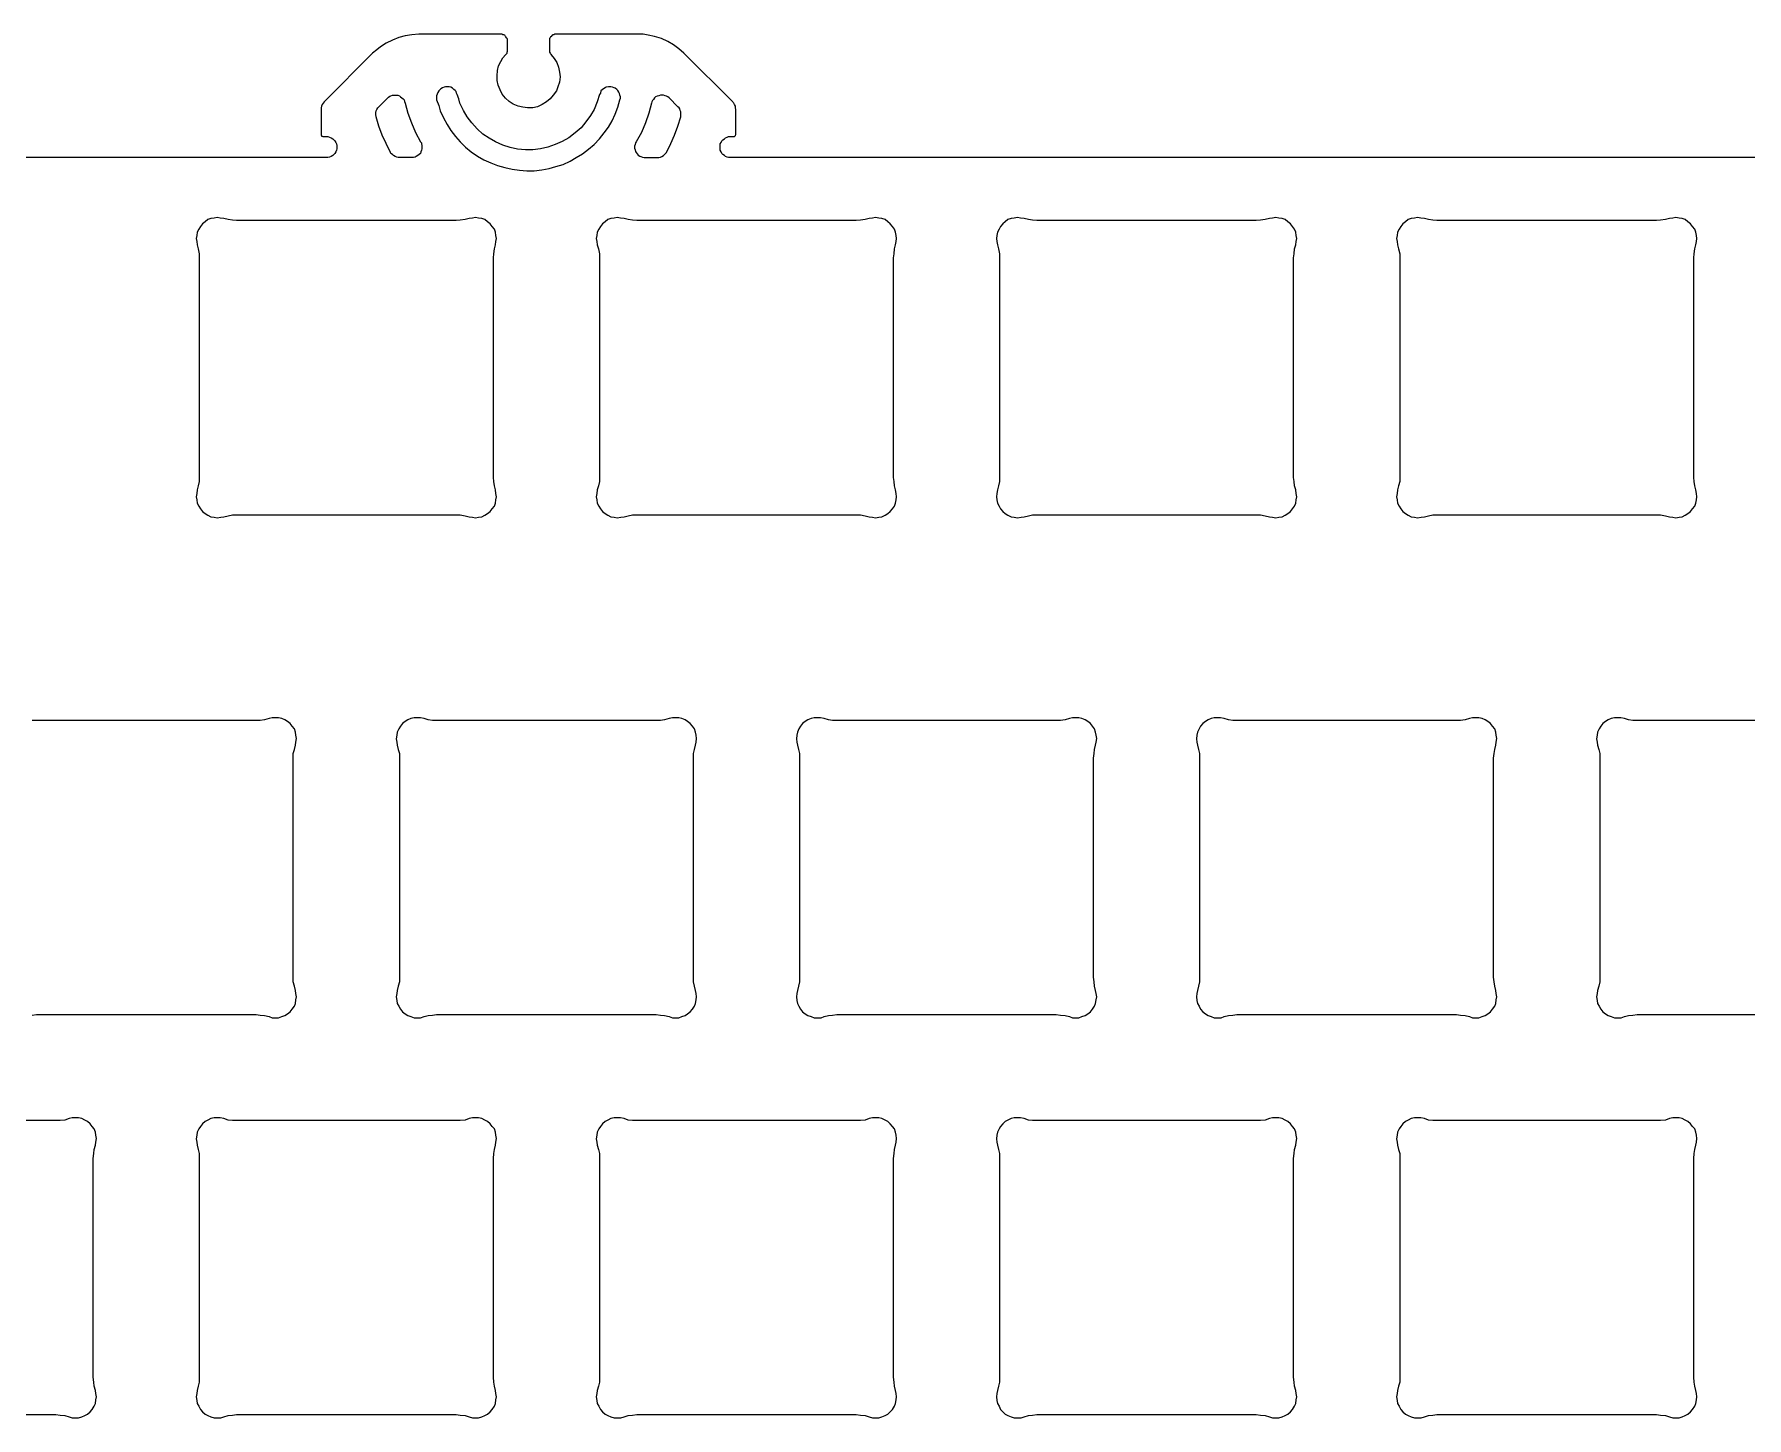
# Model space of a CAD drawing. Extents: x -525 to -176, y -2993 to -2861.
# Drawn here: x -424.7 to -343.2, y -2927.2 to -2861.3 of the extents above; entities that cross this region are included whole.
import ezdxf

# ---------------------------------------------------------------- set-up
doc = ezdxf.new("R2010")
doc.units = 0
doc.layers.get('0').update_dxf_attribs({"linetype": 'CONTINUOUS'})

msp = doc.modelspace()

# ---------------------------------------------------------------- linework, layer by layer
for points in [[(-309.070984, -2867.151855), (-391.545959, -2867.151855), (-391.545959, -2867.151855), (-391.646057, -2867.151855), (-391.721252, -2867.126953), (-391.721252, -2867.126953), (-391.795959, -2867.102051), (-391.846252, -2867.051758), (-391.846252, -2867.051758), (-391.920959, -2867.001953), (-391.971252, -2866.952148), (-391.971252, -2866.952148), (-391.996155, -2866.876953), (-392.045959, -2866.801758), (-392.045959, -2866.801758), (-392.045959, -2866.727051), (-392.045959, -2866.651855), (-392.045959, -2866.651855), (-392.045959, -2866.577148), (-392.045959, -2866.501953), (-392.045959, -2866.501953), (-391.996155, -2866.426758), (-391.971252, -2866.352051), (-391.971252, -2866.352051), (-391.920959, -2866.301758), (-391.846252, -2866.251953), (-391.846252, -2866.251953), (-391.795959, -2866.202148), (-391.721252, -2866.176758), (-391.721252, -2866.176758), (-391.646057, -2866.151855), (-391.545959, -2866.151855), (-391.396057, -2866.151855), (-391.396057, -2866.151855), (-391.396057, -2866.151855), (-391.371155, -2866.151855), (-391.371155, -2866.151855), (-391.371155, -2866.126953), (-391.346252, -2866.126953), (-391.346252, -2866.126953), (-391.346252, -2866.126953), (-391.320862, -2866.102051), (-391.320862, -2866.102051), (-391.320862, -2866.102051), (-391.320862, -2866.077148), (-391.320862, -2866.077148), (-391.320862, -2866.077148), (-391.295959, -2866.051758), (-391.295959, -2864.852051), (-391.295959, -2864.852051), (-391.320862, -2864.776855), (-391.320862, -2864.702148), (-391.320862, -2864.702148), (-391.371155, -2864.626953), (-391.396057, -2864.551758), (-391.396057, -2864.551758), (-391.420959, -2864.526855), (-391.445862, -2864.501953), (-393.771057, -2862.176758), (-393.771057, -2862.176758), (-394.021057, -2861.977051), (-394.271057, -2861.776855), (-394.545959, -2861.626953), (-394.545959, -2861.626953), (-394.846252, -2861.477051), (-395.170959, -2861.376953), (-395.471252, -2861.327148), (-395.471252, -2861.327148), (-395.721252, -2861.276855), (-395.971252, -2861.276855), (-399.871155, -2861.276855), (-399.871155, -2861.276855), (-399.920959, -2861.276855), (-399.971252, -2861.301758), (-399.971252, -2861.301758), (-400.021057, -2861.301758), (-400.045959, -2861.327148), (-400.045959, -2861.327148), (-400.096252, -2861.376953), (-400.121155, -2861.401855), (-400.121155, -2861.401855), (-400.146057, -2861.452148), (-400.170959, -2861.477051), (-400.170959, -2861.477051), (-400.170959, -2861.526855), (-400.170959, -2861.577148), (-400.170959, -2862.026855), (-400.170959, -2862.026855), (-400.170959, -2862.077148), (-400.170959, -2862.126953), (-400.170959, -2862.126953), (-400.146057, -2862.176758), (-400.121155, -2862.202148), (-400.121155, -2862.202148), (-400.096252, -2862.227051), (-400.096252, -2862.251953), (-400.096252, -2862.251953), (-399.945862, -2862.426758), (-399.820862, -2862.626953), (-399.820862, -2862.626953), (-399.746155, -2862.852051), (-399.695862, -2863.077148), (-399.695862, -2863.077148), (-399.670959, -2863.301758), (-399.695862, -2863.551758), (-399.695862, -2863.551758), (-399.771057, -2863.776855), (-399.846252, -2863.977051), (-399.846252, -2863.977051), (-399.996155, -2864.176758), (-400.146057, -2864.352051), (-400.146057, -2864.352051), (-400.320862, -2864.501953), (-400.521057, -2864.626953), (-400.521057, -2864.626953), (-400.746155, -2864.727051), (-400.971252, -2864.776855), (-400.971252, -2864.776855), (-401.221252, -2864.776855), (-401.445862, -2864.751953), (-401.445862, -2864.751953), (-401.670959, -2864.702148), (-401.896057, -2864.602051), (-401.896057, -2864.602051), (-402.096252, -2864.477051), (-402.271057, -2864.327148), (-402.271057, -2864.327148), (-402.420959, -2864.126953), (-402.521057, -2863.926758), (-402.521057, -2863.926758), (-402.621155, -2863.702148), (-402.670959, -2863.477051), (-402.670959, -2863.477051), (-402.670959, -2863.251953), (-402.646057, -2863.001953), (-402.646057, -2863.001953), (-402.596252, -2862.776855), (-402.496155, -2862.577148), (-402.496155, -2862.577148), (-402.396057, -2862.401855), (-402.271057, -2862.251953), (-402.271057, -2862.251953), (-402.221252, -2862.202148), (-402.195862, -2862.176758), (-402.195862, -2862.176758), (-402.195862, -2862.126953), (-402.170959, -2862.077148), (-402.170959, -2862.077148), (-402.170959, -2862.051758), (-402.170959, -2862.026855), (-402.170959, -2861.577148), (-402.170959, -2861.577148), (-402.170959, -2861.526855), (-402.195862, -2861.477051), (-402.195862, -2861.477051), (-402.221252, -2861.452148), (-402.246155, -2861.401855), (-402.246155, -2861.401855), (-402.271057, -2861.376953), (-402.295959, -2861.327148), (-402.295959, -2861.327148), (-402.346252, -2861.301758), (-402.396057, -2861.301758), (-402.396057, -2861.301758), (-402.420959, -2861.276855), (-402.471252, -2861.276855), (-406.396057, -2861.276855), (-406.396057, -2861.276855), (-406.721252, -2861.301758), (-407.045959, -2861.352051), (-407.346252, -2861.426758), (-407.346252, -2861.426758), (-407.646057, -2861.551758), (-407.945862, -2861.702148), (-408.221252, -2861.876953), (-408.221252, -2861.876953), (-408.396057, -2862.026855), (-408.596252, -2862.176758), (-410.896057, -2864.501953), (-410.896057, -2864.501953), (-410.945862, -2864.551758), (-410.996155, -2864.626953), (-410.996155, -2864.626953), (-411.021057, -2864.702148), (-411.045959, -2864.776855), (-411.045959, -2864.776855), (-411.045959, -2864.827148), (-411.045959, -2864.852051), (-411.045959, -2866.051758), (-411.045959, -2866.051758), (-411.045959, -2866.077148), (-411.045959, -2866.077148), (-411.045959, -2866.077148), (-411.045959, -2866.102051), (-411.021057, -2866.102051), (-411.021057, -2866.102051), (-411.021057, -2866.126953), (-410.996155, -2866.126953), (-410.996155, -2866.126953), (-410.996155, -2866.126953), (-410.971252, -2866.151855), (-410.971252, -2866.151855), (-410.971252, -2866.151855), (-410.945862, -2866.151855), (-410.795959, -2866.151855), (-410.795959, -2866.151855), (-410.721252, -2866.151855), (-410.646057, -2866.176758), (-410.646057, -2866.176758), (-410.570862, -2866.202148), (-410.496155, -2866.251953), (-410.496155, -2866.251953), (-410.445862, -2866.301758), (-410.396057, -2866.352051), (-410.396057, -2866.352051), (-410.346252, -2866.426758), (-410.320862, -2866.501953), (-410.320862, -2866.501953), (-410.295959, -2866.577148), (-410.295959, -2866.651855), (-410.295959, -2866.651855), (-410.295959, -2866.727051), (-410.320862, -2866.801758), (-410.320862, -2866.801758), (-410.346252, -2866.876953), (-410.396057, -2866.952148), (-410.396057, -2866.952148), (-410.445862, -2867.001953), (-410.496155, -2867.051758), (-410.496155, -2867.051758), (-410.570862, -2867.102051), (-410.646057, -2867.126953), (-410.646057, -2867.126953), (-410.721252, -2867.151855), (-410.795959, -2867.151855), (-493.295959, -2867.151855)], [(-406.320862, -2866.401855), (-406.271057, -2866.452148), (-406.271057, -2866.501953), (-406.271057, -2866.501953), (-406.246155, -2866.577148), (-406.246155, -2866.651855), (-406.246155, -2866.651855), (-406.246155, -2866.727051), (-406.271057, -2866.801758), (-406.271057, -2866.801758), (-406.295959, -2866.876953), (-406.320862, -2866.952148), (-406.320862, -2866.952148), (-406.371155, -2867.001953), (-406.445862, -2867.051758), (-406.445862, -2867.051758), (-406.521057, -2867.102051), (-406.570862, -2867.126953), (-406.570862, -2867.126953), (-406.646057, -2867.151855), (-406.746155, -2867.151855), (-407.320862, -2867.151855), (-407.320862, -2867.151855), (-407.346252, -2867.151855), (-407.371155, -2867.151855), (-407.371155, -2867.151855), (-407.445862, -2867.126953), (-407.521057, -2867.102051), (-407.521057, -2867.102051), (-407.596252, -2867.051758), (-407.646057, -2867.001953), (-407.646057, -2867.001953), (-407.721252, -2866.952148), (-407.746155, -2866.901855), (-407.746155, -2866.901855), (-407.945862, -2866.477051), (-408.146057, -2866.077148), (-408.295959, -2865.651855), (-408.420959, -2865.202148), (-408.420959, -2865.202148), (-408.420959, -2865.176758), (-408.445862, -2865.151855), (-408.445862, -2865.151855), (-408.445862, -2865.077148), (-408.445862, -2865.001953), (-408.445862, -2865.001953), (-408.420959, -2864.926758), (-408.396057, -2864.852051), (-408.396057, -2864.852051), (-408.346252, -2864.776855), (-408.295959, -2864.727051), (-407.871155, -2864.301758), (-407.871155, -2864.301758), (-407.846252, -2864.276855), (-407.771057, -2864.227051), (-407.771057, -2864.227051), (-407.721252, -2864.202148), (-407.646057, -2864.176758), (-407.646057, -2864.176758), (-407.545959, -2864.176758), (-407.471252, -2864.176758), (-407.471252, -2864.176758), (-407.396057, -2864.176758), (-407.320862, -2864.202148), (-407.320862, -2864.202148), (-407.271057, -2864.251953), (-407.195862, -2864.301758), (-407.195862, -2864.301758), (-407.146057, -2864.352051), (-407.096252, -2864.401855), (-407.096252, -2864.401855), (-407.070862, -2864.477051), (-407.045959, -2864.551758), (-407.045959, -2864.551758), (-406.920959, -2865.026855), (-406.746155, -2865.501953), (-406.545959, -2865.952148), (-406.320862, -2866.401855)], [(-405.545959, -2864.401855), (-405.445862, -2864.676758), (-405.371155, -2864.926758), (-405.371155, -2864.926758), (-405.221252, -2865.251953), (-405.045959, -2865.577148), (-404.871155, -2865.852051), (-404.646057, -2866.151855), (-404.646057, -2866.151855), (-404.420959, -2866.401855), (-404.170959, -2866.651855), (-403.896057, -2866.876953), (-403.596252, -2867.077148), (-403.596252, -2867.077148), (-403.295959, -2867.251953), (-402.971252, -2867.401855), (-402.646057, -2867.526855), (-402.295959, -2867.626953), (-402.295959, -2867.626953), (-401.945862, -2867.702148), (-401.596252, -2867.751953), (-401.246155, -2867.776855), (-400.896057, -2867.776855), (-400.896057, -2867.776855), (-400.545959, -2867.727051), (-400.195862, -2867.676758), (-399.871155, -2867.577148), (-399.521057, -2867.477051), (-399.521057, -2867.477051), (-399.195862, -2867.327148), (-398.896057, -2867.151855), (-398.596252, -2866.977051), (-398.320862, -2866.751953), (-398.320862, -2866.751953), (-398.045959, -2866.526855), (-397.795959, -2866.251953), (-397.570862, -2865.977051), (-397.371155, -2865.702148), (-397.371155, -2865.702148), (-397.195862, -2865.401855), (-397.045959, -2865.077148), (-396.920959, -2864.751953), (-396.820862, -2864.401855), (-396.820862, -2864.401855), (-396.795959, -2864.327148), (-396.795959, -2864.251953), (-396.795959, -2864.251953), (-396.820862, -2864.176758), (-396.846252, -2864.102051), (-396.846252, -2864.102051), (-396.871155, -2864.026855), (-396.920959, -2863.952148), (-396.920959, -2863.952148), (-396.971252, -2863.901855), (-397.045959, -2863.852051), (-397.045959, -2863.852051), (-397.096252, -2863.827148), (-397.170959, -2863.801758), (-397.170959, -2863.801758), (-397.246155, -2863.776855), (-397.295959, -2863.776855), (-397.295959, -2863.776855), (-397.371155, -2863.776855), (-397.471252, -2863.801758), (-397.471252, -2863.801758), (-397.521057, -2863.827148), (-397.596252, -2863.876953), (-397.596252, -2863.876953), (-397.670959, -2863.926758), (-397.721252, -2863.977051), (-397.721252, -2863.977051), (-397.746155, -2864.077148), (-397.795959, -2864.151855), (-397.795959, -2864.151855), (-397.896057, -2864.501953), (-398.045959, -2864.852051), (-398.221252, -2865.151855), (-398.221252, -2865.151855), (-398.445862, -2865.452148), (-398.670959, -2865.727051), (-398.945862, -2865.977051), (-398.945862, -2865.977051), (-399.246155, -2866.202148), (-399.570862, -2866.376953), (-399.896057, -2866.526855), (-399.896057, -2866.526855), (-400.246155, -2866.651855), (-400.596252, -2866.727051), (-400.971252, -2866.776855), (-400.971252, -2866.776855), (-401.320862, -2866.776855), (-401.695862, -2866.751953), (-402.045959, -2866.676758), (-402.045959, -2866.676758), (-402.396057, -2866.551758), (-402.746155, -2866.401855), (-403.045959, -2866.227051), (-403.045959, -2866.227051), (-403.346252, -2866.026855), (-403.621155, -2865.776855), (-403.871155, -2865.501953), (-403.871155, -2865.501953), (-404.096252, -2865.202148), (-404.271057, -2864.901855), (-404.445862, -2864.551758), (-404.445862, -2864.551758), (-404.496155, -2864.352051), (-404.570862, -2864.151855), (-404.570862, -2864.151855), (-404.596252, -2864.077148), (-404.621155, -2864.001953), (-404.621155, -2864.001953), (-404.670959, -2863.952148), (-404.721252, -2863.901855), (-404.721252, -2863.901855), (-404.795959, -2863.852051), (-404.871155, -2863.801758), (-404.871155, -2863.801758), (-404.945862, -2863.776855), (-405.045959, -2863.776855), (-405.045959, -2863.776855), (-405.121155, -2863.776855), (-405.195862, -2863.801758), (-405.195862, -2863.801758), (-405.271057, -2863.827148), (-405.346252, -2863.876953), (-405.346252, -2863.876953), (-405.396057, -2863.926758), (-405.445862, -2863.977051), (-405.445862, -2863.977051), (-405.496155, -2864.051758), (-405.521057, -2864.126953), (-405.521057, -2864.126953), (-405.545959, -2864.202148), (-405.545959, -2864.276855), (-405.545959, -2864.276855), (-405.545959, -2864.352051), (-405.545959, -2864.401855)], [(-396.045959, -2866.401855), (-396.070862, -2866.452148), (-396.096252, -2866.526855), (-396.096252, -2866.526855), (-396.121155, -2866.602051), (-396.121155, -2866.702148), (-396.121155, -2866.702148), (-396.096252, -2866.776855), (-396.070862, -2866.852051), (-396.070862, -2866.852051), (-396.045959, -2866.901855), (-395.996155, -2866.977051), (-395.996155, -2866.977051), (-395.945862, -2867.026855), (-395.871155, -2867.077148), (-395.871155, -2867.077148), (-395.820862, -2867.102051), (-395.746155, -2867.126953), (-395.746155, -2867.126953), (-395.670959, -2867.151855), (-395.621155, -2867.151855), (-395.045959, -2867.151855), (-395.045959, -2867.151855), (-394.971252, -2867.151855), (-394.896057, -2867.126953), (-394.896057, -2867.126953), (-394.820862, -2867.102051), (-394.746155, -2867.051758), (-394.746155, -2867.051758), (-394.695862, -2867.001953), (-394.646057, -2866.952148), (-394.646057, -2866.952148), (-394.621155, -2866.926758), (-394.596252, -2866.901855), (-394.596252, -2866.901855), (-394.396057, -2866.477051), (-394.221252, -2866.077148), (-394.070862, -2865.651855), (-393.920959, -2865.202148), (-393.920959, -2865.202148), (-393.920959, -2865.126953), (-393.920959, -2865.051758), (-393.920959, -2865.051758), (-393.920959, -2864.977051), (-393.945862, -2864.901855), (-393.945862, -2864.901855), (-393.971252, -2864.827148), (-394.021057, -2864.751953), (-394.021057, -2864.751953), (-394.045959, -2864.751953), (-394.070862, -2864.727051), (-394.471252, -2864.301758), (-394.471252, -2864.301758), (-394.545959, -2864.251953), (-394.596252, -2864.227051), (-394.596252, -2864.227051), (-394.670959, -2864.202148), (-394.746155, -2864.176758), (-394.746155, -2864.176758), (-394.820862, -2864.176758), (-394.896057, -2864.176758), (-394.896057, -2864.176758), (-394.971252, -2864.202148), (-395.045959, -2864.227051), (-395.045959, -2864.227051), (-395.121155, -2864.251953), (-395.170959, -2864.301758), (-395.170959, -2864.301758), (-395.221252, -2864.376953), (-395.271057, -2864.426758), (-395.271057, -2864.426758), (-395.295959, -2864.501953), (-395.320862, -2864.551758), (-395.320862, -2864.551758), (-395.445862, -2865.026855), (-395.596252, -2865.501953), (-395.795959, -2865.952148), (-396.045959, -2866.401855)], [(-403.996155, -2870.051758), (-404.195862, -2870.102051), (-404.420959, -2870.126953), (-404.621155, -2870.151855), (-415.070862, -2870.151855), (-415.271057, -2870.126953), (-415.471252, -2870.102051), (-415.670959, -2870.051758), (-415.846252, -2870.026855), (-415.996155, -2870.001953), (-415.996155, -2870.001953), (-416.146057, -2870.026855), (-416.295959, -2870.051758), (-416.295959, -2870.051758), (-416.445862, -2870.102051), (-416.570862, -2870.202148), (-416.570862, -2870.202148), (-416.695862, -2870.301758), (-416.795959, -2870.426758), (-416.795959, -2870.426758), (-416.871155, -2870.551758), (-416.945862, -2870.702148), (-416.945862, -2870.702148), (-416.971252, -2870.852051), (-416.996155, -2871.001953), (-416.996155, -2871.001953), (-416.971252, -2871.151855), (-416.945862, -2871.301758), (-416.945862, -2871.301758), (-416.896057, -2871.501953), (-416.846252, -2871.727051), (-416.846252, -2871.926758), (-416.846252, -2882.376953), (-416.846252, -2882.376953), (-416.846252, -2882.577148), (-416.896057, -2882.776855), (-416.945862, -2882.977051), (-416.945862, -2882.977051), (-416.971252, -2883.151855), (-416.996155, -2883.301758), (-416.996155, -2883.301758), (-416.971252, -2883.452148), (-416.945862, -2883.602051), (-416.945862, -2883.602051), (-416.871155, -2883.751953), (-416.795959, -2883.876953), (-416.795959, -2883.876953), (-416.695862, -2884.001953), (-416.570862, -2884.102051), (-416.570862, -2884.102051), (-416.445862, -2884.176758), (-416.295959, -2884.251953), (-416.295959, -2884.251953), (-416.146057, -2884.276855), (-415.996155, -2884.301758), (-415.996155, -2884.301758), (-415.820862, -2884.276855), (-415.670959, -2884.251953), (-415.670959, -2884.251953), (-415.471252, -2884.202148), (-415.271057, -2884.151855), (-415.070862, -2884.151855), (-404.621155, -2884.151855), (-404.420959, -2884.151855), (-404.195862, -2884.202148), (-403.996155, -2884.251953), (-403.996155, -2884.251953), (-403.846252, -2884.276855), (-403.695862, -2884.301758), (-403.695862, -2884.301758), (-403.545959, -2884.276855), (-403.396057, -2884.251953), (-403.396057, -2884.251953), (-403.246155, -2884.176758), (-403.121155, -2884.102051), (-403.121155, -2884.102051), (-402.996155, -2884.001953), (-402.896057, -2883.876953), (-402.896057, -2883.876953), (-402.795959, -2883.751953), (-402.746155, -2883.602051), (-402.746155, -2883.602051), (-402.721252, -2883.452148), (-402.695862, -2883.301758), (-402.695862, -2883.301758), (-402.721252, -2883.151855), (-402.746155, -2882.977051), (-402.746155, -2882.977051), (-402.795959, -2882.776855), (-402.820862, -2882.577148), (-402.846252, -2882.376953), (-402.846252, -2882.376953), (-402.846252, -2871.926758), (-402.820862, -2871.727051), (-402.795959, -2871.501953), (-402.746155, -2871.301758), (-402.746155, -2871.301758), (-402.721252, -2871.151855), (-402.695862, -2871.001953), (-402.695862, -2871.001953), (-402.721252, -2870.852051), (-402.746155, -2870.702148), (-402.746155, -2870.702148), (-402.795959, -2870.551758), (-402.896057, -2870.426758), (-402.896057, -2870.426758), (-402.996155, -2870.301758), (-403.121155, -2870.202148), (-403.121155, -2870.202148), (-403.246155, -2870.102051), (-403.396057, -2870.051758), (-403.396057, -2870.051758), (-403.545959, -2870.026855), (-403.695862, -2870.001953), (-403.695862, -2870.001953), (-403.846252, -2870.026855), (-403.996155, -2870.051758)], [(-384.945862, -2870.051758), (-385.146057, -2870.102051), (-385.371155, -2870.126953), (-385.570862, -2870.151855), (-396.021057, -2870.151855), (-396.221252, -2870.126953), (-396.420959, -2870.102051), (-396.621155, -2870.051758), (-396.795959, -2870.026855), (-396.945862, -2870.001953), (-396.945862, -2870.001953), (-397.096252, -2870.026855), (-397.246155, -2870.051758), (-397.246155, -2870.051758), (-397.396057, -2870.102051), (-397.521057, -2870.202148), (-397.521057, -2870.202148), (-397.646057, -2870.301758), (-397.746155, -2870.426758), (-397.746155, -2870.426758), (-397.820862, -2870.551758), (-397.896057, -2870.702148), (-397.896057, -2870.702148), (-397.920959, -2870.852051), (-397.945862, -2871.001953), (-397.945862, -2871.001953), (-397.920959, -2871.151855), (-397.896057, -2871.301758), (-397.896057, -2871.301758), (-397.846252, -2871.501953), (-397.795959, -2871.727051), (-397.795959, -2871.926758), (-397.795959, -2882.376953), (-397.795959, -2882.376953), (-397.795959, -2882.577148), (-397.846252, -2882.776855), (-397.896057, -2882.977051), (-397.896057, -2882.977051), (-397.920959, -2883.151855), (-397.945862, -2883.301758), (-397.945862, -2883.301758), (-397.920959, -2883.452148), (-397.896057, -2883.602051), (-397.896057, -2883.602051), (-397.820862, -2883.751953), (-397.746155, -2883.876953), (-397.746155, -2883.876953), (-397.646057, -2884.001953), (-397.521057, -2884.102051), (-397.521057, -2884.102051), (-397.396057, -2884.176758), (-397.246155, -2884.251953), (-397.246155, -2884.251953), (-397.096252, -2884.276855), (-396.945862, -2884.301758), (-396.945862, -2884.301758), (-396.771057, -2884.276855), (-396.621155, -2884.251953), (-396.621155, -2884.251953), (-396.420959, -2884.202148), (-396.221252, -2884.151855), (-396.021057, -2884.151855), (-385.570862, -2884.151855), (-385.371155, -2884.151855), (-385.146057, -2884.202148), (-384.945862, -2884.251953), (-384.945862, -2884.251953), (-384.795959, -2884.276855), (-384.646057, -2884.301758), (-384.646057, -2884.301758), (-384.496155, -2884.276855), (-384.346252, -2884.251953), (-384.346252, -2884.251953), (-384.195862, -2884.176758), (-384.070862, -2884.102051), (-384.070862, -2884.102051), (-383.945862, -2884.001953), (-383.846252, -2883.876953), (-383.846252, -2883.876953), (-383.746155, -2883.751953), (-383.695862, -2883.602051), (-383.695862, -2883.602051), (-383.670959, -2883.452148), (-383.646057, -2883.301758), (-383.646057, -2883.301758), (-383.670959, -2883.151855), (-383.695862, -2882.977051), (-383.695862, -2882.977051), (-383.746155, -2882.776855), (-383.771057, -2882.577148), (-383.795959, -2882.376953), (-383.795959, -2882.376953), (-383.795959, -2871.926758), (-383.771057, -2871.727051), (-383.746155, -2871.501953), (-383.695862, -2871.301758), (-383.695862, -2871.301758), (-383.670959, -2871.151855), (-383.646057, -2871.001953), (-383.646057, -2871.001953), (-383.670959, -2870.852051), (-383.695862, -2870.702148), (-383.695862, -2870.702148), (-383.746155, -2870.551758), (-383.846252, -2870.426758), (-383.846252, -2870.426758), (-383.945862, -2870.301758), (-384.070862, -2870.202148), (-384.070862, -2870.202148), (-384.195862, -2870.102051), (-384.346252, -2870.051758), (-384.346252, -2870.051758), (-384.496155, -2870.026855), (-384.646057, -2870.001953), (-384.646057, -2870.001953), (-384.795959, -2870.026855), (-384.945862, -2870.051758)], [(-365.895935, -2870.051758), (-366.09613, -2870.102051), (-366.320984, -2870.126953), (-366.520935, -2870.151855), (-376.971252, -2870.151855), (-377.170959, -2870.126953), (-377.371155, -2870.102051), (-377.570862, -2870.051758), (-377.746155, -2870.026855), (-377.896057, -2870.001953), (-377.896057, -2870.001953), (-378.045959, -2870.026855), (-378.195862, -2870.051758), (-378.195862, -2870.051758), (-378.346252, -2870.102051), (-378.471252, -2870.202148), (-378.471252, -2870.202148), (-378.596252, -2870.301758), (-378.695862, -2870.426758), (-378.695862, -2870.426758), (-378.771057, -2870.551758), (-378.846252, -2870.702148), (-378.846252, -2870.702148), (-378.871155, -2870.852051), (-378.896057, -2871.001953), (-378.896057, -2871.001953), (-378.871155, -2871.151855), (-378.846252, -2871.301758), (-378.846252, -2871.301758), (-378.795959, -2871.501953), (-378.746155, -2871.727051), (-378.746155, -2871.926758), (-378.746155, -2882.376953), (-378.746155, -2882.376953), (-378.746155, -2882.577148), (-378.795959, -2882.776855), (-378.846252, -2882.977051), (-378.846252, -2882.977051), (-378.871155, -2883.151855), (-378.896057, -2883.301758), (-378.896057, -2883.301758), (-378.871155, -2883.452148), (-378.846252, -2883.602051), (-378.846252, -2883.602051), (-378.771057, -2883.751953), (-378.695862, -2883.876953), (-378.695862, -2883.876953), (-378.596252, -2884.001953), (-378.471252, -2884.102051), (-378.471252, -2884.102051), (-378.346252, -2884.176758), (-378.195862, -2884.251953), (-378.195862, -2884.251953), (-378.045959, -2884.276855), (-377.896057, -2884.301758), (-377.896057, -2884.301758), (-377.721252, -2884.276855), (-377.570862, -2884.251953), (-377.570862, -2884.251953), (-377.371155, -2884.202148), (-377.170959, -2884.151855), (-376.971252, -2884.151855), (-366.520935, -2884.151855), (-366.320984, -2884.151855), (-366.09613, -2884.202148), (-365.895935, -2884.251953), (-365.895935, -2884.251953), (-365.746033, -2884.276855), (-365.59613, -2884.301758), (-365.59613, -2884.301758), (-365.445984, -2884.276855), (-365.296082, -2884.251953), (-365.296082, -2884.251953), (-365.145935, -2884.176758), (-365.020935, -2884.102051), (-365.020935, -2884.102051), (-364.895935, -2884.001953), (-364.796082, -2883.876953), (-364.796082, -2883.876953), (-364.695984, -2883.751953), (-364.645935, -2883.602051), (-364.645935, -2883.602051), (-364.621033, -2883.452148), (-364.59613, -2883.301758), (-364.59613, -2883.301758), (-364.621033, -2883.151855), (-364.645935, -2882.977051), (-364.645935, -2882.977051), (-364.695984, -2882.776855), (-364.72113, -2882.577148), (-364.746033, -2882.376953), (-364.746033, -2882.376953), (-364.746033, -2871.926758), (-364.72113, -2871.727051), (-364.695984, -2871.501953), (-364.645935, -2871.301758), (-364.645935, -2871.301758), (-364.621033, -2871.151855), (-364.59613, -2871.001953), (-364.59613, -2871.001953), (-364.621033, -2870.852051), (-364.645935, -2870.702148), (-364.645935, -2870.702148), (-364.695984, -2870.551758), (-364.796082, -2870.426758), (-364.796082, -2870.426758), (-364.895935, -2870.301758), (-365.020935, -2870.202148), (-365.020935, -2870.202148), (-365.145935, -2870.102051), (-365.296082, -2870.051758), (-365.296082, -2870.051758), (-365.445984, -2870.026855), (-365.59613, -2870.001953), (-365.59613, -2870.001953), (-365.746033, -2870.026855), (-365.895935, -2870.051758)], [(-346.84613, -2870.051758), (-347.046082, -2870.102051), (-347.270935, -2870.126953), (-347.47113, -2870.151855), (-357.921082, -2870.151855), (-358.121033, -2870.126953), (-358.320984, -2870.102051), (-358.520935, -2870.051758), (-358.695984, -2870.026855), (-358.84613, -2870.001953), (-358.84613, -2870.001953), (-358.996033, -2870.026855), (-359.145935, -2870.051758), (-359.145935, -2870.051758), (-359.296082, -2870.102051), (-359.421082, -2870.202148), (-359.421082, -2870.202148), (-359.546082, -2870.301758), (-359.645935, -2870.426758), (-359.645935, -2870.426758), (-359.72113, -2870.551758), (-359.796082, -2870.702148), (-359.796082, -2870.702148), (-359.820984, -2870.852051), (-359.84613, -2871.001953), (-359.84613, -2871.001953), (-359.820984, -2871.151855), (-359.796082, -2871.301758), (-359.796082, -2871.301758), (-359.746033, -2871.501953), (-359.695984, -2871.727051), (-359.695984, -2871.926758), (-359.695984, -2882.376953), (-359.695984, -2882.376953), (-359.695984, -2882.577148), (-359.746033, -2882.776855), (-359.796082, -2882.977051), (-359.796082, -2882.977051), (-359.820984, -2883.151855), (-359.84613, -2883.301758), (-359.84613, -2883.301758), (-359.820984, -2883.452148), (-359.796082, -2883.602051), (-359.796082, -2883.602051), (-359.72113, -2883.751953), (-359.645935, -2883.876953), (-359.645935, -2883.876953), (-359.546082, -2884.001953), (-359.421082, -2884.102051), (-359.421082, -2884.102051), (-359.296082, -2884.176758), (-359.145935, -2884.251953), (-359.145935, -2884.251953), (-358.996033, -2884.276855), (-358.84613, -2884.301758), (-358.84613, -2884.301758), (-358.671082, -2884.276855), (-358.520935, -2884.251953), (-358.520935, -2884.251953), (-358.320984, -2884.202148), (-358.121033, -2884.151855), (-357.921082, -2884.151855), (-347.47113, -2884.151855), (-347.270935, -2884.151855), (-347.046082, -2884.202148), (-346.84613, -2884.251953), (-346.84613, -2884.251953), (-346.695984, -2884.276855), (-346.546082, -2884.301758), (-346.546082, -2884.301758), (-346.395935, -2884.276855), (-346.246033, -2884.251953), (-346.246033, -2884.251953), (-346.09613, -2884.176758), (-345.97113, -2884.102051), (-345.97113, -2884.102051), (-345.84613, -2884.001953), (-345.746033, -2883.876953), (-345.746033, -2883.876953), (-345.645935, -2883.751953), (-345.59613, -2883.602051), (-345.59613, -2883.602051), (-345.570984, -2883.452148), (-345.546082, -2883.301758), (-345.546082, -2883.301758), (-345.570984, -2883.151855), (-345.59613, -2882.977051), (-345.59613, -2882.977051), (-345.645935, -2882.776855), (-345.671082, -2882.577148), (-345.695984, -2882.376953), (-345.695984, -2882.376953), (-345.695984, -2871.926758), (-345.671082, -2871.727051), (-345.645935, -2871.501953), (-345.59613, -2871.301758), (-345.59613, -2871.301758), (-345.570984, -2871.151855), (-345.546082, -2871.001953), (-345.546082, -2871.001953), (-345.570984, -2870.852051), (-345.59613, -2870.702148), (-345.59613, -2870.702148), (-345.645935, -2870.551758), (-345.746033, -2870.426758), (-345.746033, -2870.426758), (-345.84613, -2870.301758), (-345.97113, -2870.202148), (-345.97113, -2870.202148), (-346.09613, -2870.102051), (-346.246033, -2870.051758), (-346.246033, -2870.051758), (-346.395935, -2870.026855), (-346.546082, -2870.001953), (-346.546082, -2870.001953), (-346.695984, -2870.026855), (-346.84613, -2870.051758)], [(-424.795959, -2907.977051), (-424.596252, -2907.952148), (-414.146057, -2907.952148), (-413.945862, -2907.977051), (-413.746155, -2908.001953), (-413.521057, -2908.051758), (-413.521057, -2908.051758), (-413.371155, -2908.102051), (-413.221252, -2908.102051), (-413.221252, -2908.102051), (-413.070862, -2908.102051), (-412.920959, -2908.051758), (-412.920959, -2908.051758), (-412.771057, -2908.001953), (-412.646057, -2907.926758), (-412.646057, -2907.926758), (-412.521057, -2907.827148), (-412.420959, -2907.702148), (-412.420959, -2907.702148), (-412.320862, -2907.551758), (-412.271057, -2907.426758), (-412.271057, -2907.426758), (-412.246155, -2907.251953), (-412.221252, -2907.102051), (-412.221252, -2907.102051), (-412.246155, -2906.952148), (-412.271057, -2906.801758), (-412.271057, -2906.801758), (-412.320862, -2906.602051), (-412.371155, -2906.401855), (-412.371155, -2906.176758), (-412.371155, -2906.176758), (-412.371155, -2895.751953), (-412.371155, -2895.526855), (-412.320862, -2895.327148), (-412.271057, -2895.126953), (-412.271057, -2895.126953), (-412.246155, -2894.977051), (-412.221252, -2894.801758), (-412.221252, -2894.801758), (-412.246155, -2894.651855), (-412.271057, -2894.501953), (-412.271057, -2894.501953), (-412.320862, -2894.352051), (-412.420959, -2894.227051), (-412.420959, -2894.227051), (-412.521057, -2894.102051), (-412.646057, -2894.001953), (-412.646057, -2894.001953), (-412.771057, -2893.926758), (-412.920959, -2893.852051), (-412.920959, -2893.852051), (-413.070862, -2893.827148), (-413.221252, -2893.827148), (-413.221252, -2893.827148), (-413.371155, -2893.827148), (-413.521057, -2893.852051)], [(-413.521057, -2893.852051), (-413.746155, -2893.926758), (-413.945862, -2893.952148), (-414.146057, -2893.952148), (-424.596252, -2893.952148), (-424.795959, -2893.952148)], [(-394.471252, -2893.852051), (-394.695862, -2893.926758), (-394.896057, -2893.952148), (-395.096252, -2893.952148), (-405.545959, -2893.952148), (-405.746155, -2893.952148), (-405.945862, -2893.926758), (-406.146057, -2893.852051), (-406.320862, -2893.827148), (-406.471252, -2893.827148), (-406.471252, -2893.827148), (-406.621155, -2893.827148), (-406.771057, -2893.852051), (-406.771057, -2893.852051), (-406.920959, -2893.926758), (-407.045959, -2894.001953), (-407.045959, -2894.001953), (-407.170959, -2894.102051), (-407.271057, -2894.227051), (-407.271057, -2894.227051), (-407.346252, -2894.352051), (-407.420959, -2894.501953), (-407.420959, -2894.501953), (-407.445862, -2894.651855), (-407.471252, -2894.827148), (-407.471252, -2894.827148), (-407.445862, -2894.977051), (-407.420959, -2895.126953), (-407.420959, -2895.126953), (-407.371155, -2895.327148), (-407.320862, -2895.526855), (-407.320862, -2895.751953), (-407.320862, -2906.176758), (-407.320862, -2906.176758), (-407.320862, -2906.401855), (-407.371155, -2906.602051), (-407.420959, -2906.801758), (-407.420959, -2906.801758), (-407.445862, -2906.952148), (-407.471252, -2907.102051), (-407.471252, -2907.102051), (-407.445862, -2907.276855), (-407.420959, -2907.426758), (-407.420959, -2907.426758), (-407.346252, -2907.551758), (-407.271057, -2907.702148), (-407.271057, -2907.702148), (-407.170959, -2907.827148), (-407.045959, -2907.926758), (-407.045959, -2907.926758), (-406.920959, -2908.001953), (-406.771057, -2908.051758), (-406.771057, -2908.051758), (-406.621155, -2908.102051), (-406.471252, -2908.102051), (-406.471252, -2908.102051), (-406.320862, -2908.102051), (-406.146057, -2908.051758), (-406.146057, -2908.051758), (-405.945862, -2908.001953), (-405.746155, -2907.977051), (-405.545959, -2907.952148), (-395.096252, -2907.952148), (-394.896057, -2907.977051), (-394.695862, -2908.001953), (-394.471252, -2908.051758), (-394.471252, -2908.051758), (-394.320862, -2908.102051), (-394.170959, -2908.102051), (-394.170959, -2908.102051), (-394.021057, -2908.102051), (-393.871155, -2908.051758), (-393.871155, -2908.051758), (-393.721252, -2908.001953), (-393.596252, -2907.926758), (-393.596252, -2907.926758), (-393.471252, -2907.827148), (-393.371155, -2907.702148), (-393.371155, -2907.702148), (-393.271057, -2907.551758), (-393.221252, -2907.426758), (-393.221252, -2907.426758), (-393.195862, -2907.251953), (-393.170959, -2907.102051), (-393.170959, -2907.102051), (-393.195862, -2906.952148), (-393.221252, -2906.801758), (-393.221252, -2906.801758), (-393.271057, -2906.602051), (-393.320862, -2906.401855), (-393.320862, -2906.176758), (-393.320862, -2906.176758), (-393.320862, -2895.751953), (-393.320862, -2895.526855), (-393.271057, -2895.327148), (-393.221252, -2895.126953), (-393.221252, -2895.126953), (-393.195862, -2894.977051), (-393.170959, -2894.801758), (-393.170959, -2894.801758), (-393.195862, -2894.651855), (-393.221252, -2894.501953), (-393.221252, -2894.501953), (-393.271057, -2894.352051), (-393.371155, -2894.227051), (-393.371155, -2894.227051), (-393.471252, -2894.102051), (-393.596252, -2894.001953), (-393.596252, -2894.001953), (-393.721252, -2893.926758), (-393.871155, -2893.852051), (-393.871155, -2893.852051), (-394.021057, -2893.827148), (-394.170959, -2893.827148), (-394.170959, -2893.827148), (-394.320862, -2893.827148), (-394.471252, -2893.852051)], [(-375.420959, -2893.852051), (-375.621155, -2893.926758), (-375.846252, -2893.952148), (-376.045959, -2893.952148), (-386.496155, -2893.952148), (-386.695862, -2893.952148), (-386.896057, -2893.926758), (-387.096252, -2893.852051), (-387.271057, -2893.827148), (-387.420959, -2893.827148), (-387.420959, -2893.827148), (-387.570862, -2893.827148), (-387.721252, -2893.852051), (-387.721252, -2893.852051), (-387.871155, -2893.926758), (-387.996155, -2894.001953), (-387.996155, -2894.001953), (-388.121155, -2894.102051), (-388.221252, -2894.227051), (-388.221252, -2894.227051), (-388.295959, -2894.352051), (-388.371155, -2894.501953), (-388.371155, -2894.501953), (-388.396057, -2894.651855), (-388.420959, -2894.827148), (-388.420959, -2894.827148), (-388.396057, -2894.977051), (-388.371155, -2895.126953), (-388.371155, -2895.126953), (-388.320862, -2895.327148), (-388.271057, -2895.526855), (-388.271057, -2895.751953), (-388.271057, -2906.176758), (-388.271057, -2906.176758), (-388.271057, -2906.401855), (-388.320862, -2906.602051), (-388.371155, -2906.801758), (-388.371155, -2906.801758), (-388.396057, -2906.952148), (-388.420959, -2907.102051), (-388.420959, -2907.102051), (-388.396057, -2907.276855), (-388.371155, -2907.426758), (-388.371155, -2907.426758), (-388.295959, -2907.551758), (-388.221252, -2907.702148), (-388.221252, -2907.702148), (-388.121155, -2907.827148), (-387.996155, -2907.926758), (-387.996155, -2907.926758), (-387.871155, -2908.001953), (-387.721252, -2908.051758), (-387.721252, -2908.051758), (-387.570862, -2908.102051), (-387.420959, -2908.102051), (-387.420959, -2908.102051), (-387.246155, -2908.102051), (-387.096252, -2908.051758), (-387.096252, -2908.051758), (-386.896057, -2908.001953), (-386.695862, -2907.977051), (-386.496155, -2907.952148), (-376.045959, -2907.952148), (-375.846252, -2907.977051), (-375.621155, -2908.001953), (-375.420959, -2908.051758), (-375.420959, -2908.051758), (-375.271057, -2908.102051), (-375.121155, -2908.102051), (-375.121155, -2908.102051), (-374.971252, -2908.102051), (-374.820862, -2908.051758), (-374.820862, -2908.051758), (-374.670959, -2908.001953), (-374.545959, -2907.926758), (-374.545959, -2907.926758), (-374.420959, -2907.827148), (-374.320862, -2907.702148), (-374.320862, -2907.702148), (-374.221252, -2907.551758), (-374.170959, -2907.426758), (-374.170959, -2907.426758), (-374.146057, -2907.251953), (-374.121155, -2907.102051), (-374.121155, -2907.102051), (-374.146057, -2906.952148), (-374.170959, -2906.801758), (-374.170959, -2906.801758), (-374.221252, -2906.602051), (-374.246155, -2906.401855), (-374.271057, -2906.176758), (-374.271057, -2906.176758), (-374.271057, -2895.751953), (-374.246155, -2895.526855), (-374.221252, -2895.327148), (-374.170959, -2895.126953), (-374.170959, -2895.126953), (-374.146057, -2894.977051), (-374.121155, -2894.801758), (-374.121155, -2894.801758), (-374.146057, -2894.651855), (-374.170959, -2894.501953), (-374.170959, -2894.501953), (-374.221252, -2894.352051), (-374.320862, -2894.227051), (-374.320862, -2894.227051), (-374.420959, -2894.102051), (-374.545959, -2894.001953), (-374.545959, -2894.001953), (-374.670959, -2893.926758), (-374.820862, -2893.852051), (-374.820862, -2893.852051), (-374.971252, -2893.827148), (-375.121155, -2893.827148), (-375.121155, -2893.827148), (-375.271057, -2893.827148), (-375.420959, -2893.852051)], [(-356.371033, -2893.852051), (-356.570984, -2893.926758), (-356.796082, -2893.952148), (-356.996033, -2893.952148), (-367.445984, -2893.952148), (-367.645935, -2893.952148), (-367.84613, -2893.926758), (-368.046082, -2893.852051), (-368.22113, -2893.827148), (-368.371033, -2893.827148), (-368.371033, -2893.827148), (-368.520935, -2893.827148), (-368.671082, -2893.852051), (-368.671082, -2893.852051), (-368.820984, -2893.926758), (-368.945984, -2894.001953), (-368.945984, -2894.001953), (-369.070984, -2894.102051), (-369.171082, -2894.227051), (-369.171082, -2894.227051), (-369.246033, -2894.352051), (-369.320984, -2894.501953), (-369.320984, -2894.501953), (-369.34613, -2894.651855), (-369.371033, -2894.827148), (-369.371033, -2894.827148), (-369.34613, -2894.977051), (-369.320984, -2895.126953), (-369.320984, -2895.126953), (-369.270935, -2895.327148), (-369.22113, -2895.526855), (-369.22113, -2895.751953), (-369.22113, -2906.176758), (-369.22113, -2906.176758), (-369.22113, -2906.401855), (-369.270935, -2906.602051), (-369.320984, -2906.801758), (-369.320984, -2906.801758), (-369.34613, -2906.952148), (-369.371033, -2907.102051), (-369.371033, -2907.102051), (-369.34613, -2907.276855), (-369.320984, -2907.426758), (-369.320984, -2907.426758), (-369.246033, -2907.551758), (-369.171082, -2907.702148), (-369.171082, -2907.702148), (-369.070984, -2907.827148), (-368.945984, -2907.926758), (-368.945984, -2907.926758), (-368.820984, -2908.001953), (-368.671082, -2908.051758), (-368.671082, -2908.051758), (-368.520935, -2908.102051), (-368.371033, -2908.102051), (-368.371033, -2908.102051), (-368.195984, -2908.102051), (-368.046082, -2908.051758), (-368.046082, -2908.051758), (-367.84613, -2908.001953), (-367.645935, -2907.977051), (-367.445984, -2907.952148), (-356.996033, -2907.952148), (-356.796082, -2907.977051), (-356.570984, -2908.001953), (-356.371033, -2908.051758), (-356.371033, -2908.051758), (-356.22113, -2908.102051), (-356.070984, -2908.102051), (-356.070984, -2908.102051), (-355.921082, -2908.102051), (-355.770935, -2908.051758), (-355.770935, -2908.051758), (-355.621033, -2908.001953), (-355.496033, -2907.926758), (-355.496033, -2907.926758), (-355.371033, -2907.827148), (-355.270935, -2907.702148), (-355.270935, -2907.702148), (-355.171082, -2907.551758), (-355.121033, -2907.426758), (-355.121033, -2907.426758), (-355.09613, -2907.251953), (-355.070984, -2907.102051), (-355.070984, -2907.102051), (-355.09613, -2906.952148), (-355.121033, -2906.801758), (-355.121033, -2906.801758), (-355.171082, -2906.602051), (-355.195984, -2906.401855), (-355.22113, -2906.176758), (-355.22113, -2906.176758), (-355.22113, -2895.751953), (-355.195984, -2895.526855), (-355.171082, -2895.327148), (-355.121033, -2895.126953), (-355.121033, -2895.126953), (-355.09613, -2894.977051), (-355.070984, -2894.801758), (-355.070984, -2894.801758), (-355.09613, -2894.651855), (-355.121033, -2894.501953), (-355.121033, -2894.501953), (-355.171082, -2894.352051), (-355.270935, -2894.227051), (-355.270935, -2894.227051), (-355.371033, -2894.102051), (-355.496033, -2894.001953), (-355.496033, -2894.001953), (-355.621033, -2893.926758), (-355.770935, -2893.852051), (-355.770935, -2893.852051), (-355.921082, -2893.827148), (-356.070984, -2893.827148), (-356.070984, -2893.827148), (-356.22113, -2893.827148), (-356.371033, -2893.852051)], [(-337.945984, -2893.952148), (-348.395935, -2893.952148), (-348.59613, -2893.952148), (-348.796082, -2893.926758), (-348.996033, -2893.852051), (-349.171082, -2893.827148), (-349.320984, -2893.827148), (-349.320984, -2893.827148), (-349.47113, -2893.827148), (-349.621033, -2893.852051), (-349.621033, -2893.852051), (-349.770935, -2893.926758), (-349.895935, -2894.001953), (-349.895935, -2894.001953), (-350.020935, -2894.102051), (-350.121033, -2894.227051), (-350.121033, -2894.227051), (-350.195984, -2894.352051), (-350.270935, -2894.501953), (-350.270935, -2894.501953), (-350.296082, -2894.651855), (-350.320984, -2894.827148), (-350.320984, -2894.827148), (-350.296082, -2894.977051), (-350.270935, -2895.126953), (-350.270935, -2895.126953), (-350.22113, -2895.327148), (-350.171082, -2895.526855), (-350.171082, -2895.751953), (-350.171082, -2906.176758), (-350.171082, -2906.176758), (-350.171082, -2906.401855), (-350.22113, -2906.602051), (-350.270935, -2906.801758), (-350.270935, -2906.801758), (-350.296082, -2906.952148), (-350.320984, -2907.102051), (-350.320984, -2907.102051), (-350.296082, -2907.276855), (-350.270935, -2907.426758), (-350.270935, -2907.426758), (-350.195984, -2907.551758), (-350.121033, -2907.702148), (-350.121033, -2907.702148), (-350.020935, -2907.827148), (-349.895935, -2907.926758), (-349.895935, -2907.926758), (-349.770935, -2908.001953), (-349.621033, -2908.051758), (-349.621033, -2908.051758), (-349.47113, -2908.102051), (-349.320984, -2908.102051), (-349.320984, -2908.102051), (-349.145935, -2908.102051), (-348.996033, -2908.051758), (-348.996033, -2908.051758), (-348.796082, -2908.001953), (-348.59613, -2907.977051), (-348.395935, -2907.952148), (-337.945984, -2907.952148)], [(-434.121155, -2927.001953), (-423.670959, -2927.001953), (-423.471252, -2927.026855), (-423.246155, -2927.051758), (-423.045959, -2927.102051), (-423.045959, -2927.102051), (-422.896057, -2927.151855), (-422.746155, -2927.151855), (-422.746155, -2927.151855), (-422.596252, -2927.151855), (-422.445862, -2927.102051), (-422.445862, -2927.102051), (-422.295959, -2927.051758), (-422.170959, -2926.977051), (-422.170959, -2926.977051), (-422.045959, -2926.876953), (-421.945862, -2926.751953), (-421.945862, -2926.751953), (-421.846252, -2926.602051), (-421.795959, -2926.477051), (-421.795959, -2926.477051), (-421.771057, -2926.301758), (-421.746155, -2926.151855), (-421.746155, -2926.151855), (-421.771057, -2926.001953), (-421.795959, -2925.852051), (-421.795959, -2925.852051), (-421.846252, -2925.651855), (-421.871155, -2925.452148), (-421.896057, -2925.227051), (-421.896057, -2925.227051), (-421.896057, -2914.801758), (-421.871155, -2914.577148), (-421.846252, -2914.376953), (-421.795959, -2914.176758), (-421.795959, -2914.176758), (-421.771057, -2914.026855), (-421.746155, -2913.852051), (-421.746155, -2913.852051), (-421.771057, -2913.702148), (-421.795959, -2913.551758), (-421.795959, -2913.551758), (-421.846252, -2913.401855), (-421.945862, -2913.276855), (-421.945862, -2913.276855), (-422.045959, -2913.151855), (-422.170959, -2913.051758), (-422.170959, -2913.051758), (-422.295959, -2912.977051), (-422.445862, -2912.901855), (-422.445862, -2912.901855), (-422.596252, -2912.876953), (-422.746155, -2912.876953), (-422.746155, -2912.876953), (-422.896057, -2912.876953), (-423.045959, -2912.901855)], [(-423.045959, -2912.901855), (-423.246155, -2912.977051), (-423.471252, -2913.001953), (-423.670959, -2913.001953), (-434.121155, -2913.001953)], [(-403.996155, -2912.901855), (-404.195862, -2912.977051), (-404.420959, -2913.001953), (-404.621155, -2913.001953), (-415.070862, -2913.001953), (-415.271057, -2913.001953), (-415.471252, -2912.977051), (-415.670959, -2912.901855), (-415.846252, -2912.876953), (-415.996155, -2912.876953), (-415.996155, -2912.876953), (-416.146057, -2912.876953), (-416.295959, -2912.901855), (-416.295959, -2912.901855), (-416.445862, -2912.977051), (-416.570862, -2913.051758), (-416.570862, -2913.051758), (-416.695862, -2913.151855), (-416.795959, -2913.276855), (-416.795959, -2913.276855), (-416.871155, -2913.401855), (-416.945862, -2913.551758), (-416.945862, -2913.551758), (-416.971252, -2913.702148), (-416.996155, -2913.876953), (-416.996155, -2913.876953), (-416.971252, -2914.026855), (-416.945862, -2914.176758), (-416.945862, -2914.176758), (-416.896057, -2914.376953), (-416.846252, -2914.577148), (-416.846252, -2914.801758), (-416.846252, -2925.227051), (-416.846252, -2925.227051), (-416.846252, -2925.452148), (-416.896057, -2925.651855), (-416.945862, -2925.852051), (-416.945862, -2925.852051), (-416.971252, -2926.001953), (-416.996155, -2926.151855), (-416.996155, -2926.151855), (-416.971252, -2926.327148), (-416.945862, -2926.477051), (-416.945862, -2926.477051), (-416.871155, -2926.602051), (-416.795959, -2926.751953), (-416.795959, -2926.751953), (-416.695862, -2926.876953), (-416.570862, -2926.977051), (-416.570862, -2926.977051), (-416.445862, -2927.051758), (-416.295959, -2927.102051), (-416.295959, -2927.102051), (-416.146057, -2927.151855), (-415.996155, -2927.151855), (-415.996155, -2927.151855), (-415.820862, -2927.151855), (-415.670959, -2927.102051), (-415.670959, -2927.102051), (-415.471252, -2927.051758), (-415.271057, -2927.026855), (-415.070862, -2927.001953), (-404.621155, -2927.001953), (-404.420959, -2927.026855), (-404.195862, -2927.051758), (-403.996155, -2927.102051), (-403.996155, -2927.102051), (-403.846252, -2927.151855), (-403.695862, -2927.151855), (-403.695862, -2927.151855), (-403.545959, -2927.151855), (-403.396057, -2927.102051), (-403.396057, -2927.102051), (-403.246155, -2927.051758), (-403.121155, -2926.977051), (-403.121155, -2926.977051), (-402.996155, -2926.876953), (-402.896057, -2926.751953), (-402.896057, -2926.751953), (-402.795959, -2926.602051), (-402.746155, -2926.477051), (-402.746155, -2926.477051), (-402.721252, -2926.301758), (-402.695862, -2926.151855), (-402.695862, -2926.151855), (-402.721252, -2926.001953), (-402.746155, -2925.852051), (-402.746155, -2925.852051), (-402.795959, -2925.651855), (-402.820862, -2925.452148), (-402.846252, -2925.227051), (-402.846252, -2925.227051), (-402.846252, -2914.801758), (-402.820862, -2914.577148), (-402.795959, -2914.376953), (-402.746155, -2914.176758), (-402.746155, -2914.176758), (-402.721252, -2914.026855), (-402.695862, -2913.852051), (-402.695862, -2913.852051), (-402.721252, -2913.702148), (-402.746155, -2913.551758), (-402.746155, -2913.551758), (-402.795959, -2913.401855), (-402.896057, -2913.276855), (-402.896057, -2913.276855), (-402.996155, -2913.151855), (-403.121155, -2913.051758), (-403.121155, -2913.051758), (-403.246155, -2912.977051), (-403.396057, -2912.901855), (-403.396057, -2912.901855), (-403.545959, -2912.876953), (-403.695862, -2912.876953), (-403.695862, -2912.876953), (-403.846252, -2912.876953), (-403.996155, -2912.901855)], [(-384.945862, -2912.901855), (-385.146057, -2912.977051), (-385.371155, -2913.001953), (-385.570862, -2913.001953), (-396.021057, -2913.001953), (-396.221252, -2913.001953), (-396.420959, -2912.977051), (-396.621155, -2912.901855), (-396.795959, -2912.876953), (-396.945862, -2912.876953), (-396.945862, -2912.876953), (-397.096252, -2912.876953), (-397.246155, -2912.901855), (-397.246155, -2912.901855), (-397.396057, -2912.977051), (-397.521057, -2913.051758), (-397.521057, -2913.051758), (-397.646057, -2913.151855), (-397.746155, -2913.276855), (-397.746155, -2913.276855), (-397.820862, -2913.401855), (-397.896057, -2913.551758), (-397.896057, -2913.551758), (-397.920959, -2913.702148), (-397.945862, -2913.876953), (-397.945862, -2913.876953), (-397.920959, -2914.026855), (-397.896057, -2914.176758), (-397.896057, -2914.176758), (-397.846252, -2914.376953), (-397.795959, -2914.577148), (-397.795959, -2914.801758), (-397.795959, -2925.227051), (-397.795959, -2925.227051), (-397.795959, -2925.452148), (-397.846252, -2925.651855), (-397.896057, -2925.852051), (-397.896057, -2925.852051), (-397.920959, -2926.001953), (-397.945862, -2926.151855), (-397.945862, -2926.151855), (-397.920959, -2926.327148), (-397.896057, -2926.477051), (-397.896057, -2926.477051), (-397.820862, -2926.602051), (-397.746155, -2926.751953), (-397.746155, -2926.751953), (-397.646057, -2926.876953), (-397.521057, -2926.977051), (-397.521057, -2926.977051), (-397.396057, -2927.051758), (-397.246155, -2927.102051), (-397.246155, -2927.102051), (-397.096252, -2927.151855), (-396.945862, -2927.151855), (-396.945862, -2927.151855), (-396.771057, -2927.151855), (-396.621155, -2927.102051), (-396.621155, -2927.102051), (-396.420959, -2927.051758), (-396.221252, -2927.026855), (-396.021057, -2927.001953), (-385.570862, -2927.001953), (-385.371155, -2927.026855), (-385.146057, -2927.051758), (-384.945862, -2927.102051), (-384.945862, -2927.102051), (-384.795959, -2927.151855), (-384.646057, -2927.151855), (-384.646057, -2927.151855), (-384.496155, -2927.151855), (-384.346252, -2927.102051), (-384.346252, -2927.102051), (-384.195862, -2927.051758), (-384.070862, -2926.977051), (-384.070862, -2926.977051), (-383.945862, -2926.876953), (-383.846252, -2926.751953), (-383.846252, -2926.751953), (-383.746155, -2926.602051), (-383.695862, -2926.477051), (-383.695862, -2926.477051), (-383.670959, -2926.301758), (-383.646057, -2926.151855), (-383.646057, -2926.151855), (-383.670959, -2926.001953), (-383.695862, -2925.852051), (-383.695862, -2925.852051), (-383.746155, -2925.651855), (-383.771057, -2925.452148), (-383.795959, -2925.227051), (-383.795959, -2925.227051), (-383.795959, -2914.801758), (-383.771057, -2914.577148), (-383.746155, -2914.376953), (-383.695862, -2914.176758), (-383.695862, -2914.176758), (-383.670959, -2914.026855), (-383.646057, -2913.852051), (-383.646057, -2913.852051), (-383.670959, -2913.702148), (-383.695862, -2913.551758), (-383.695862, -2913.551758), (-383.746155, -2913.401855), (-383.846252, -2913.276855), (-383.846252, -2913.276855), (-383.945862, -2913.151855), (-384.070862, -2913.051758), (-384.070862, -2913.051758), (-384.195862, -2912.977051), (-384.346252, -2912.901855), (-384.346252, -2912.901855), (-384.496155, -2912.876953), (-384.646057, -2912.876953), (-384.646057, -2912.876953), (-384.795959, -2912.876953), (-384.945862, -2912.901855)], [(-365.895935, -2912.901855), (-366.09613, -2912.977051), (-366.320984, -2913.001953), (-366.520935, -2913.001953), (-376.971252, -2913.001953), (-377.170959, -2913.001953), (-377.371155, -2912.977051), (-377.570862, -2912.901855), (-377.746155, -2912.876953), (-377.896057, -2912.876953), (-377.896057, -2912.876953), (-378.045959, -2912.876953), (-378.195862, -2912.901855), (-378.195862, -2912.901855), (-378.346252, -2912.977051), (-378.471252, -2913.051758), (-378.471252, -2913.051758), (-378.596252, -2913.151855), (-378.695862, -2913.276855), (-378.695862, -2913.276855), (-378.771057, -2913.401855), (-378.846252, -2913.551758), (-378.846252, -2913.551758), (-378.871155, -2913.702148), (-378.896057, -2913.876953), (-378.896057, -2913.876953), (-378.871155, -2914.026855), (-378.846252, -2914.176758), (-378.846252, -2914.176758), (-378.795959, -2914.376953), (-378.746155, -2914.577148), (-378.746155, -2914.801758), (-378.746155, -2925.227051), (-378.746155, -2925.227051), (-378.746155, -2925.452148), (-378.795959, -2925.651855), (-378.846252, -2925.852051), (-378.846252, -2925.852051), (-378.871155, -2926.001953), (-378.896057, -2926.151855), (-378.896057, -2926.151855), (-378.871155, -2926.327148), (-378.846252, -2926.477051), (-378.846252, -2926.477051), (-378.771057, -2926.602051), (-378.695862, -2926.751953), (-378.695862, -2926.751953), (-378.596252, -2926.876953), (-378.471252, -2926.977051), (-378.471252, -2926.977051), (-378.346252, -2927.051758), (-378.195862, -2927.102051), (-378.195862, -2927.102051), (-378.045959, -2927.151855), (-377.896057, -2927.151855), (-377.896057, -2927.151855), (-377.721252, -2927.151855), (-377.570862, -2927.102051), (-377.570862, -2927.102051), (-377.371155, -2927.051758), (-377.170959, -2927.026855), (-376.971252, -2927.001953), (-366.520935, -2927.001953), (-366.320984, -2927.026855), (-366.09613, -2927.051758), (-365.895935, -2927.102051), (-365.895935, -2927.102051), (-365.746033, -2927.151855), (-365.59613, -2927.151855), (-365.59613, -2927.151855), (-365.445984, -2927.151855), (-365.296082, -2927.102051), (-365.296082, -2927.102051), (-365.145935, -2927.051758), (-365.020935, -2926.977051), (-365.020935, -2926.977051), (-364.895935, -2926.876953), (-364.796082, -2926.751953), (-364.796082, -2926.751953), (-364.695984, -2926.602051), (-364.645935, -2926.477051), (-364.645935, -2926.477051), (-364.621033, -2926.301758), (-364.59613, -2926.151855), (-364.59613, -2926.151855), (-364.621033, -2926.001953), (-364.645935, -2925.852051), (-364.645935, -2925.852051), (-364.695984, -2925.651855), (-364.72113, -2925.452148), (-364.746033, -2925.227051), (-364.746033, -2925.227051), (-364.746033, -2914.801758), (-364.72113, -2914.577148), (-364.695984, -2914.376953), (-364.645935, -2914.176758), (-364.645935, -2914.176758), (-364.621033, -2914.026855), (-364.59613, -2913.852051), (-364.59613, -2913.852051), (-364.621033, -2913.702148), (-364.645935, -2913.551758), (-364.645935, -2913.551758), (-364.695984, -2913.401855), (-364.796082, -2913.276855), (-364.796082, -2913.276855), (-364.895935, -2913.151855), (-365.020935, -2913.051758), (-365.020935, -2913.051758), (-365.145935, -2912.977051), (-365.296082, -2912.901855), (-365.296082, -2912.901855), (-365.445984, -2912.876953), (-365.59613, -2912.876953), (-365.59613, -2912.876953), (-365.746033, -2912.876953), (-365.895935, -2912.901855)], [(-346.84613, -2912.901855), (-347.046082, -2912.977051), (-347.270935, -2913.001953), (-347.47113, -2913.001953), (-357.921082, -2913.001953), (-358.121033, -2913.001953), (-358.320984, -2912.977051), (-358.520935, -2912.901855), (-358.695984, -2912.876953), (-358.84613, -2912.876953), (-358.84613, -2912.876953), (-358.996033, -2912.876953), (-359.145935, -2912.901855), (-359.145935, -2912.901855), (-359.296082, -2912.977051), (-359.421082, -2913.051758), (-359.421082, -2913.051758), (-359.546082, -2913.151855), (-359.645935, -2913.276855), (-359.645935, -2913.276855), (-359.72113, -2913.401855), (-359.796082, -2913.551758), (-359.796082, -2913.551758), (-359.820984, -2913.702148), (-359.84613, -2913.876953), (-359.84613, -2913.876953), (-359.820984, -2914.026855), (-359.796082, -2914.176758), (-359.796082, -2914.176758), (-359.746033, -2914.376953), (-359.695984, -2914.577148), (-359.695984, -2914.801758), (-359.695984, -2925.227051), (-359.695984, -2925.227051), (-359.695984, -2925.452148), (-359.746033, -2925.651855), (-359.796082, -2925.852051), (-359.796082, -2925.852051), (-359.820984, -2926.001953), (-359.84613, -2926.151855), (-359.84613, -2926.151855), (-359.820984, -2926.327148), (-359.796082, -2926.477051), (-359.796082, -2926.477051), (-359.72113, -2926.602051), (-359.645935, -2926.751953), (-359.645935, -2926.751953), (-359.546082, -2926.876953), (-359.421082, -2926.977051), (-359.421082, -2926.977051), (-359.296082, -2927.051758), (-359.145935, -2927.102051), (-359.145935, -2927.102051), (-358.996033, -2927.151855), (-358.84613, -2927.151855), (-358.84613, -2927.151855), (-358.671082, -2927.151855), (-358.520935, -2927.102051), (-358.520935, -2927.102051), (-358.320984, -2927.051758), (-358.121033, -2927.026855), (-357.921082, -2927.001953), (-347.47113, -2927.001953), (-347.270935, -2927.026855), (-347.046082, -2927.051758), (-346.84613, -2927.102051), (-346.84613, -2927.102051), (-346.695984, -2927.151855), (-346.546082, -2927.151855), (-346.546082, -2927.151855), (-346.395935, -2927.151855), (-346.246033, -2927.102051), (-346.246033, -2927.102051), (-346.09613, -2927.051758), (-345.97113, -2926.977051), (-345.97113, -2926.977051), (-345.84613, -2926.876953), (-345.746033, -2926.751953), (-345.746033, -2926.751953), (-345.645935, -2926.602051), (-345.59613, -2926.477051), (-345.59613, -2926.477051), (-345.570984, -2926.301758), (-345.546082, -2926.151855), (-345.546082, -2926.151855), (-345.570984, -2926.001953), (-345.59613, -2925.852051), (-345.59613, -2925.852051), (-345.645935, -2925.651855), (-345.671082, -2925.452148), (-345.695984, -2925.227051), (-345.695984, -2925.227051), (-345.695984, -2914.801758), (-345.671082, -2914.577148), (-345.645935, -2914.376953), (-345.59613, -2914.176758), (-345.59613, -2914.176758), (-345.570984, -2914.026855), (-345.546082, -2913.852051), (-345.546082, -2913.852051), (-345.570984, -2913.702148), (-345.59613, -2913.551758), (-345.59613, -2913.551758), (-345.645935, -2913.401855), (-345.746033, -2913.276855), (-345.746033, -2913.276855), (-345.84613, -2913.151855), (-345.97113, -2913.051758), (-345.97113, -2913.051758), (-346.09613, -2912.977051), (-346.246033, -2912.901855), (-346.246033, -2912.901855), (-346.395935, -2912.876953), (-346.546082, -2912.876953), (-346.546082, -2912.876953), (-346.695984, -2912.876953), (-346.84613, -2912.901855)]]:
    msp.add_lwpolyline(points)

doc.saveas('drawing.dxf')
